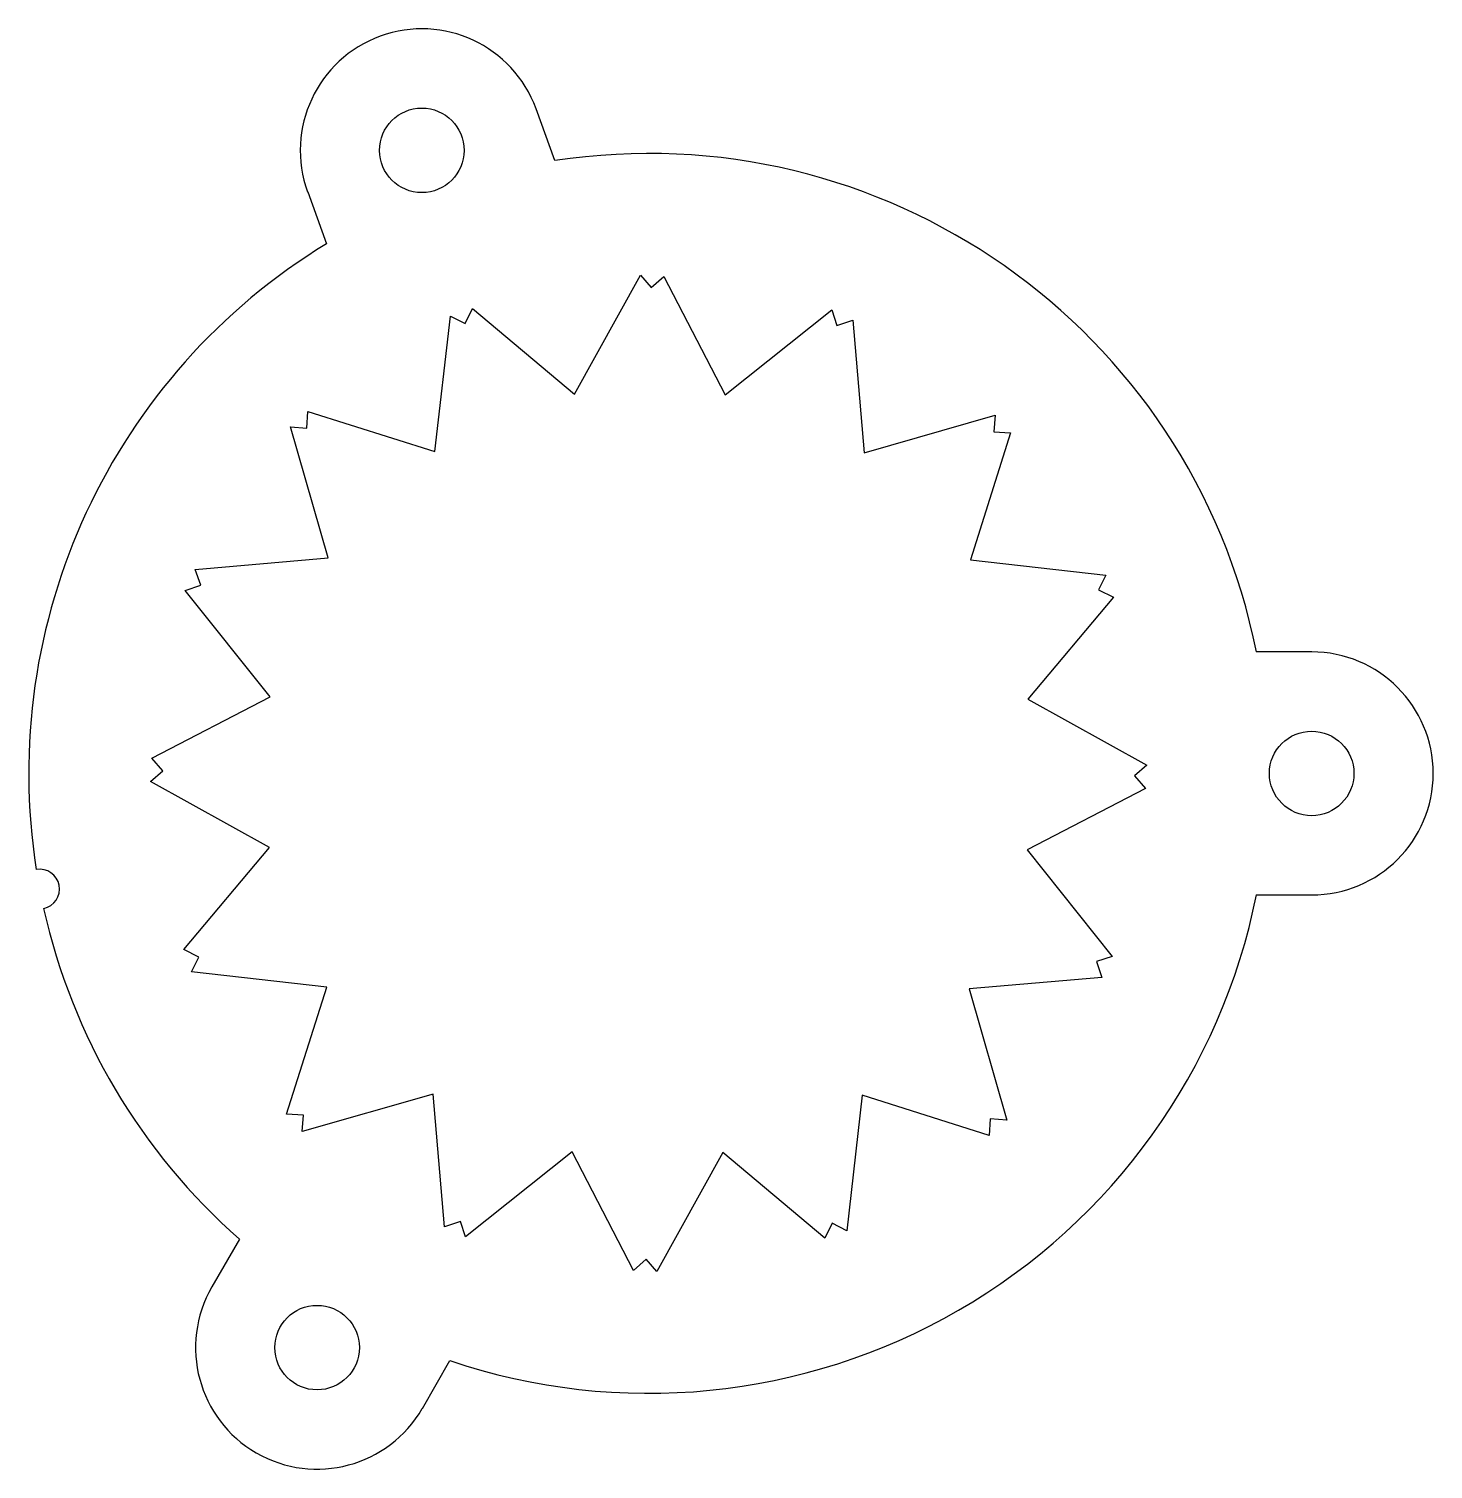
# Model space of a CAD drawing. Header units: millimetres. Extents: x -47 to 59, y -53 to 56.
import ezdxf

# ---------------------------------------------------------------- set-up
doc = ezdxf.new("R2010")
doc.units = ezdxf.units.MM

msp = doc.modelspace()

# ---------------------------------------------------------------- linework, layer by layer
for p, q in [((-7.09, 46.39), (-8.52, 50.32)), ((-25.81, 44.03), (-24.38, 40.09)), ((-5.62, 28.7), (-0.62, 37.72)), ((-0.62, 37.72), (0.19, 36.78)), ((0.19, 36.78), (1.15, 37.62)), ((1.15, 37.62), (5.79, 28.66)), ((-13.9, 34.05), (-13.34, 35.19)), ((-13.34, 35.19), (-5.62, 28.7)), ((5.79, 28.66), (13.86, 35.09)), ((13.86, 35.09), (14.25, 33.91)), ((-16.18, 24.36), (-15.01, 34.62)), ((-15.01, 34.62), (-13.9, 34.05)), ((14.25, 33.91), (15.45, 34.32)), ((15.45, 34.32), (16.32, 24.27)), ((-25.87, 26.14), (-25.79, 27.41)), ((-25.79, 27.41), (-16.18, 24.36)), ((-27.11, 26.24), (-25.87, 26.14)), ((-24.27, 16.32), (-27.11, 26.24)), ((16.32, 24.27), (26.24, 27.11)), ((26.24, 27.11), (26.14, 25.87)), ((27.41, 25.79), (24.36, 16.18)), ((26.14, 25.87), (27.41, 25.79)), ((-34.32, 15.45), (-24.27, 16.32)), ((-33.91, 14.25), (-34.32, 15.45)), ((24.36, 16.18), (34.62, 15.01)), ((-35.09, 13.86), (-33.91, 14.25)), ((34.62, 15.01), (34.05, 13.9)), ((-28.66, 5.79), (-35.09, 13.86)), ((35.19, 13.34), (28.7, 5.62)), ((34.05, 13.9), (35.19, 13.34)), ((50.2, 9.2), (46.01, 9.2)), ((-37.62, 1.15), (-28.66, 5.79)), ((28.7, 5.62), (37.72, 0.62)), ((-36.78, 0.19), (-37.62, 1.15)), ((-37.72, -0.62), (-36.78, 0.19)), ((37.72, 0.62), (36.78, -0.19)), ((-28.7, -5.62), (-37.72, -0.62)), ((36.78, -0.19), (37.62, -1.15)), ((37.62, -1.15), (28.66, -5.79)), ((-35.19, -13.34), (-28.7, -5.62)), ((28.66, -5.79), (35.09, -13.86)), ((46.01, -9.2), (50.2, -9.2)), ((-34.05, -13.9), (-35.19, -13.34)), ((-34.62, -15.01), (-34.05, -13.9)), ((35.09, -13.86), (33.91, -14.25)), ((-24.36, -16.18), (-34.62, -15.01)), ((33.91, -14.25), (34.32, -15.45)), ((-27.41, -25.79), (-24.36, -16.18)), ((34.32, -15.45), (24.27, -16.32)), ((24.27, -16.32), (27.11, -26.24)), ((-16.32, -24.27), (-26.24, -27.11)), ((-15.45, -34.32), (-16.32, -24.27)), ((16.18, -24.36), (15.01, -34.62)), ((25.79, -27.41), (16.18, -24.36)), ((-26.14, -25.87), (-27.41, -25.79)), ((-26.24, -27.11), (-26.14, -25.87)), ((25.87, -26.14), (25.79, -27.41)), ((27.11, -26.24), (25.87, -26.14)), ((-5.79, -28.66), (-13.86, -35.09)), ((-1.15, -37.62), (-5.79, -28.66)), ((5.62, -28.7), (0.62, -37.72)), ((13.34, -35.19), (5.62, -28.7)), ((-14.25, -33.91), (-15.45, -34.32)), ((-13.86, -35.09), (-14.25, -33.91)), ((13.9, -34.05), (13.34, -35.19)), ((15.01, -34.62), (13.9, -34.05)), ((-30.97, -35.25), (-33.07, -38.87)), ((-0.19, -36.78), (-1.15, -37.62)), ((0.62, -37.72), (-0.19, -36.78)), ((-17.13, -48.07), (-15.04, -44.45))]:
    msp.add_line(p, q)
for centre in [(-17.17, 47.17), (50.2, 0), (-25.1, -43.47)]:
    msp.add_circle(centre, 3.2)
for centre, radius, start, end in [((-17.17, 47.17), 9.2, 20, 200), ((0, 0), 46.93, 11.3064, 98.6936), ((0, 0), 46.93, 121.3064, 188.9184), ((50.2, 0), 9.2, -90, 90), ((-46.1, -8.75), 1.5, -78.3342, 99.8342), ((0, 0), 46.93, 251.3064, 348.6936), ((0, 0), 46.93, 192.5816, 228.6936), ((-25.1, -43.47), 9.2, 150, 330)]:
    msp.add_arc(centre, radius, start, end)

doc.saveas('drawing.dxf')
